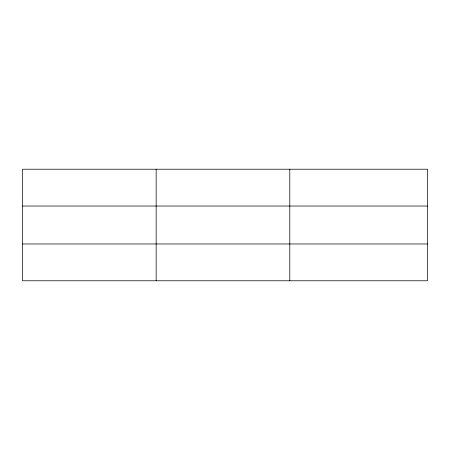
<?xml version="1.0" encoding="UTF-8"?>
<svg xmlns="http://www.w3.org/2000/svg" width="450" height="450" viewBox="0 0 450 450"><rect width="100%" height="100%" fill="white"/><g stroke="black" fill="none" stroke-linecap="round" stroke-linejoin="round"><path stroke-width="0.67" d="M156.15 280.778L156.15 169.222M289.8 280.778L289.8 169.222M427.5 243.962L427.5 280.778L22.5 280.778L22.5 169.222L427.5 169.222L427.5 243.962L22.5 243.962M22.5 206.038L427.5 206.038"/></g></svg>
